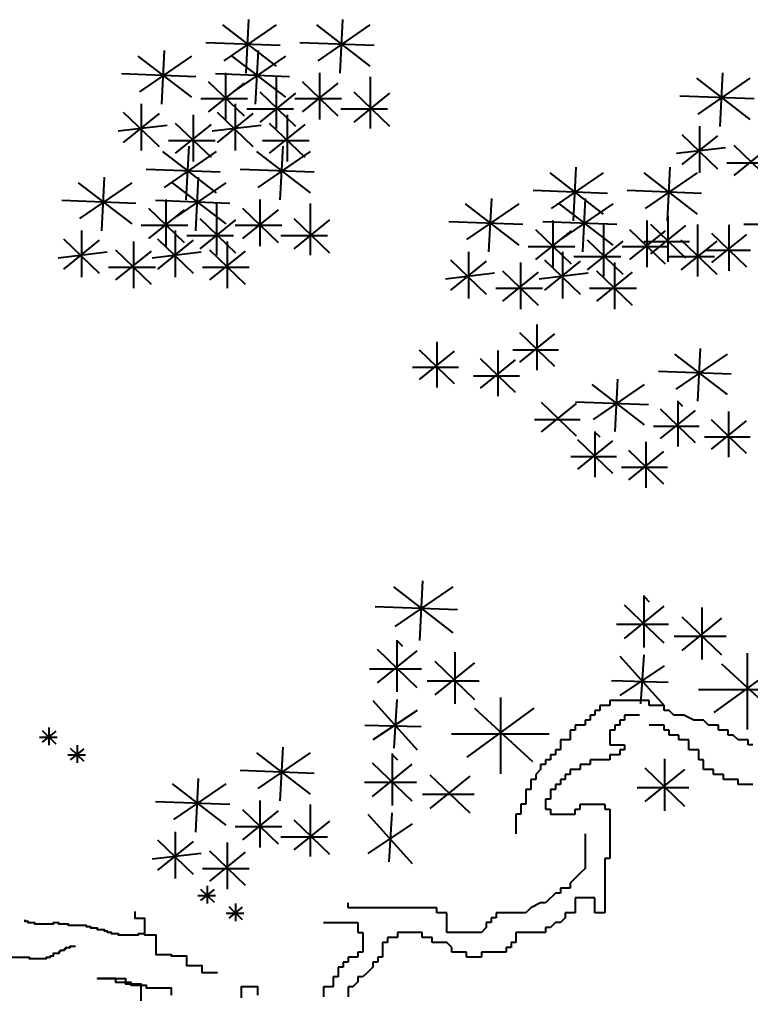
# Model space of a CAD drawing. Header units: inches. Extents: x 131625 to 139700, y 73991 to 80047.
# Drawn here: x 137402.7 to 137675.9, y 77564.4 to 77928.3 of the extents above; entities that cross this region are included whole.
import ezdxf

# ---------------------------------------------------------------- set-up
doc = ezdxf.new("R2010")
doc.units = ezdxf.units.IN
doc.header["$MEASUREMENT"] = 0
doc.layers.get('0').update_dxf_attribs({"color": 2})
doc.layers.add('0-Frame', color=142, linetype='Continuous')
doc.layers.add('cay xanh', color=76, linetype='Continuous')
doc.styles.add('HELVECONDENSE', font='ARIAH__.TTF')

# ---------------------------------------------------------------- blocks, each defined once
blk = doc.blocks.new('A$C0F0F5736')
at = {"layer": 'cay xanh', "color": 90}
for p, q in [((-1856.7, 5194.5), (-1863.8, 5056.1)), ((-1614, 5194.5), (-1621.1, 5056.1)), ((-1924.1, 5180.3), (-1785.7, 5073.9)), ((-1785.7, 5180.3), (-1920.6, 5088.1)), ((-1681.4, 5180.3), (-1543, 5073.9)), ((-1543, 5180.3), (-1677.9, 5088.1)), ((-1775, 5127.1), (-1966.7, 5134.2)), ((-1532.3, 5127.1), (-1724, 5134.2)), ((-2074.8, 5114.2), (-2081.9, 4975.8)), ((-1832.2, 5114.2), (-1839.3, 4975.8)), ((-2142.3, 5100), (-2003.8, 4993.5)), ((-2003.8, 5100), (-2138.7, 5007.7)), ((-1899.6, 5100), (-1761.2, 4993.5)), ((-1761.2, 5100), (-1896.1, 5007.7)), ((-1915.9, 5056.8), (-1915.9, 4936.2)), ((-1673.2, 5056.8), (-1673.2, 4936.2)), ((-632.2, 5056.9), (-639.3, 4918.5)), ((-1993.2, 5046.8), (-2184.9, 5053.9)), ((-1960.6, 5034.1), (-1868.3, 4945.4)), ((-1750.5, 5046.8), (-1942.2, 5053.9)), ((-1785.2, 5046.6), (-1785.2, 4912.6)), ((-1717.9, 5034.1), (-1625.6, 4945.4)), ((-1542.6, 5046.6), (-1542.6, 4912.6)), ((-699.7, 5042.7), (-561.2, 4936.3)), ((-561.2, 5042.7), (-696.1, 4950.4)), ((-1868.3, 5030.5), (-1960.6, 4956)), ((-1827.7, 5007.6), (-1735.4, 4918.9)), ((-1625.6, 5030.5), (-1717.9, 4956)), ((-1585, 5007.6), (-1492.7, 4918.9)), ((-1859.1, 4989.4), (-1979.8, 4989.4)), ((-1735.4, 5004), (-1827.7, 4929.5)), ((-1616.4, 4989.4), (-1737.1, 4989.4)), ((-1492.7, 5004), (-1585, 4929.5)), ((-550.6, 4989.5), (-742.3, 4996.6)), ((-2180.2, 4955.2), (-2087.9, 4866.5)), ((-2134, 4976.5), (-2134, 4855.8)), ((-1937.5, 4955.2), (-1845.2, 4866.5)), ((-1891.3, 4976.5), (-1891.3, 4855.8)), ((-1740.7, 4962.9), (-1861.4, 4962.9)), ((-1498, 4962.9), (-1618.7, 4962.9)), ((-2087.9, 4951.6), (-2180.2, 4877.1)), ((-1999.7, 4948.5), (-1999.7, 4827.9)), ((-1845.2, 4951.6), (-1937.5, 4877.1)), ((-1757.1, 4948.5), (-1757.1, 4827.9)), ((-2067.1, 4920.6), (-2193.6, 4905.7)), ((-2045.9, 4927.2), (-1953.6, 4838.6)), ((-1953.6, 4923.7), (-2045.9, 4849.2)), ((-1824.4, 4920.6), (-1951, 4905.7)), ((-1803.2, 4927.2), (-1710.9, 4838.6)), ((-1710.9, 4923.7), (-1803.2, 4849.2)), ((-691.4, 4919.2), (-691.4, 4798.6)), ((-1942.9, 4881.1), (-2063.6, 4881.1)), ((-1700.3, 4881.1), (-1821, 4881.1)), ((-737.6, 4897.9), (-645.3, 4809.2)), ((-645.3, 4894.3), (-737.6, 4819.8)), ((-2011.2, 4867.4), (-2018.3, 4729)), ((-1768.5, 4867.4), (-1775.6, 4729)), ((-624.5, 4863.4), (-751, 4848.4)), ((-603.3, 4870), (-511, 4781.3)), ((-511, 4866.4), (-603.3, 4791.9)), ((-2078.7, 4853.2), (-1940.2, 4746.7)), ((-1940.2, 4853.2), (-2075.1, 4760.9)), ((-1836, 4853.2), (-1697.5, 4746.7)), ((-1697.5, 4853.2), (-1832.5, 4760.9)), ((-1929.6, 4800), (-2121.3, 4807.1)), ((-1686.9, 4800), (-1878.6, 4807.1)), ((-1011.2, 4812.8), (-1018.3, 4674.5)), ((-768.5, 4812.8), (-775.6, 4674.5)), ((-500.3, 4823.8), (-621, 4823.8)), ((-2229.4, 4787), (-2236.5, 4648.7)), ((-1986.7, 4787), (-1993.8, 4648.7)), ((-1078.6, 4798.7), (-940.2, 4692.2)), ((-940.2, 4798.7), (-1075.1, 4706.4)), ((-835.9, 4798.7), (-697.5, 4692.2)), ((-697.5, 4798.7), (-832.4, 4706.4)), ((-2296.9, 4772.9), (-2158.4, 4666.4)), ((-2158.4, 4772.9), (-2293.3, 4680.6)), ((-2054.2, 4772.9), (-1915.7, 4666.4)), ((-1915.7, 4772.9), (-2050.6, 4680.6)), ((-2070.4, 4729.7), (-2070.4, 4609)), ((-1827.7, 4729.7), (-1827.7, 4609)), ((-1229.3, 4732.5), (-1236.4, 4594.2)), ((-929.5, 4745.4), (-1121.2, 4752.5)), ((-986.7, 4732.5), (-993.8, 4594.2)), ((-686.8, 4745.4), (-878.5, 4752.5)), ((-2147.7, 4719.6), (-2339.5, 4726.7)), ((-2115.1, 4706.9), (-2022.8, 4618.2)), ((-1905.1, 4719.6), (-2096.8, 4726.7)), ((-1939.8, 4719.5), (-1939.8, 4585.5)), ((-1872.4, 4706.9), (-1780.1, 4618.2)), ((-1697.1, 4719.5), (-1697.1, 4585.5)), ((-1296.8, 4718.3), (-1158.3, 4611.9)), ((-1158.3, 4718.3), (-1293.2, 4626.1)), ((-1054.1, 4718.3), (-915.7, 4611.9)), ((-915.7, 4718.3), (-1050.6, 4626.1)), ((-2022.8, 4703.4), (-2115.1, 4628.9)), ((-1982.3, 4680.4), (-1890, 4591.7)), ((-1780.1, 4703.4), (-1872.4, 4628.9)), ((-1739.6, 4680.4), (-1647.3, 4591.7)), ((-773.2, 4686.5), (-773.2, 4568.3)), ((-2013.6, 4662.3), (-2134.3, 4662.3)), ((-1890, 4676.9), (-1982.3, 4602.4)), ((-1770.9, 4662.3), (-1891.6, 4662.3)), ((-1647.3, 4676.9), (-1739.6, 4602.4)), ((-1147.7, 4665.1), (-1339.4, 4672.2)), ((-905, 4665.1), (-1096.7, 4672.2)), ((-1070.4, 4675.1), (-1070.4, 4554.5)), ((-939.7, 4665), (-939.7, 4531)), ((-827.7, 4675.1), (-827.7, 4554.5)), ((-818.4, 4665.6), (-728, 4578.7)), ((-728, 4662.1), (-818.4, 4589.1)), ((-697.1, 4665), (-697.1, 4531)), ((-615.6, 4664), (-615.6, 4545.8)), ((-458.7, 4665.4), (-577, 4665.4)), ((-2288.6, 4649.3), (-2288.6, 4528.7)), ((-2045.9, 4649.3), (-2045.9, 4528.7)), ((-1895.3, 4635.8), (-2016, 4635.8)), ((-1652.6, 4635.8), (-1773.3, 4635.8)), ((-1115.1, 4652.4), (-1022.8, 4563.7)), ((-1022.8, 4648.9), (-1115.1, 4574.4)), ((-872.4, 4652.4), (-780.1, 4563.7)), ((-780.1, 4648.9), (-872.4, 4574.4)), ((-660.9, 4643.1), (-570.4, 4556.2)), ((-570.4, 4639.6), (-660.9, 4566.6)), ((-2334.7, 4628.1), (-2242.4, 4539.4)), ((-2242.4, 4624.5), (-2334.7, 4550)), ((-2154.3, 4621.4), (-2154.3, 4500.8)), ((-2092.1, 4628.1), (-1999.8, 4539.4)), ((-1999.8, 4624.5), (-2092.1, 4550)), ((-1911.6, 4621.4), (-1911.6, 4500.8)), ((-1013.6, 4607.7), (-1134.3, 4607.7)), ((-982.2, 4625.9), (-889.9, 4537.2)), ((-889.9, 4622.4), (-982.2, 4547.9)), ((-770.9, 4607.7), (-891.6, 4607.7)), ((-717.5, 4620.4), (-835.8, 4620.4)), ((-739.5, 4625.9), (-647.2, 4537.2)), ((-647.2, 4622.4), (-739.5, 4547.9)), ((-2221.6, 4593.5), (-2348.2, 4578.5)), ((-2200.4, 4600.1), (-2108.1, 4511.4)), ((-2108.1, 4596.6), (-2200.4, 4522.1)), ((-1979, 4593.5), (-2105.5, 4578.5)), ((-1957.8, 4600.1), (-1865.5, 4511.4)), ((-1865.5, 4596.6), (-1957.8, 4522.1)), ((-1288.5, 4594.8), (-1288.5, 4474.2)), ((-1045.8, 4594.8), (-1045.8, 4474.2)), ((-895.2, 4581.2), (-1015.9, 4581.2)), ((-652.5, 4581.2), (-773.2, 4581.2)), ((-560, 4597.9), (-678.3, 4597.9)), ((-2097.5, 4554), (-2218.2, 4554)), ((-1854.8, 4554), (-1975.5, 4554)), ((-1334.7, 4573.5), (-1242.4, 4484.8)), ((-1242.4, 4570), (-1334.7, 4495.5)), ((-1154.2, 4566.9), (-1154.2, 4446.3)), ((-1092, 4573.5), (-999.7, 4484.8)), ((-999.7, 4570), (-1092, 4495.5)), ((-911.5, 4566.9), (-911.5, 4446.3)), ((-1221.6, 4539), (-1348.1, 4524)), ((-1200.4, 4545.6), (-1108.1, 4456.9)), ((-1108.1, 4542.1), (-1200.4, 4467.5)), ((-978.9, 4539), (-1105.5, 4524)), ((-957.7, 4545.6), (-865.4, 4456.9)), ((-865.4, 4542.1), (-957.7, 4467.5)), ((-1097.4, 4499.5), (-1218.1, 4499.5)), ((-854.7, 4499.5), (-975.5, 4499.5)), ((-1111.5, 4407.1), (-1111.5, 4288.9)), ((-1156.7, 4386.2), (-1066.3, 4299.3)), ((-1066.3, 4382.8), (-1156.7, 4309.8)), ((-1370.3, 4362.1), (-1370.3, 4243.9)), ((-1415.5, 4341.3), (-1325.1, 4254.3)), ((-1325.1, 4337.8), (-1415.5, 4264.8)), ((-1212.8, 4339.6), (-1212.8, 4221.4)), ((-1055.8, 4341), (-1174.1, 4341)), ((-756.1, 4330.6), (-620.4, 4226.3)), ((-620.4, 4330.6), (-752.6, 4240.2)), ((-690, 4344.5), (-696.9, 4208.9)), ((-1258, 4318.8), (-1167.5, 4231.8)), ((-1167.5, 4315.3), (-1258, 4242.3)), ((-1314.6, 4296.1), (-1432.9, 4296.1)), ((-609.9, 4278.5), (-797.8, 4285.4)), ((-1157.1, 4273.6), (-1275.4, 4273.6)), ((-969.9, 4251.9), (-834.2, 4147.6)), ((-834.2, 4251.9), (-966.4, 4161.5)), ((-903.8, 4265.8), (-910.7, 4130.2)), ((-1100.5, 4206.3), (-1010, 4119.4)), ((-1010, 4202.8), (-1100.5, 4129.8)), ((-823.8, 4199.7), (-1011.6, 4206.7)), ((-748, 4209.6), (-748, 4091.4)), ((-747, 4206.9), (-735.7, 4195.7)), ((-793.2, 4188.7), (-702.7, 4101.8)), ((-702.7, 4185.2), (-793.2, 4112.2)), ((-616.4, 4182.2), (-616.4, 4064)), ((-999.6, 4161.1), (-1117.8, 4161.1)), ((-661.6, 4161.3), (-571.1, 4074.4)), ((-571.1, 4157.9), (-661.6, 4084.8)), ((-961.8, 4130.9), (-961.8, 4012.6)), ((-960.8, 4128.2), (-949.5, 4117)), ((-692.3, 4143.5), (-810.6, 4143.5)), ((-1007, 4110), (-916.5, 4023.1)), ((-916.5, 4106.5), (-1007, 4033.5)), ((-830.2, 4103.5), (-830.2, 3985.3)), ((-560.7, 4116.1), (-679, 4116.1)), ((-875.4, 4082.6), (-784.9, 3995.7)), ((-784.9, 4079.1), (-875.4, 4006.1)), ((-906.1, 4064.8), (-1024.4, 4064.8)), ((-774.5, 4037.4), (-892.8, 4037.4)), ((-1482.3, 3729.2), (-1328.5, 3610.9)), ((-1328.5, 3729.2), (-1478.4, 3626.7)), ((-1407.4, 3744.9), (-1415.3, 3591.2)), ((-835.2, 3706.7), (-835.2, 3572.7)), ((-834.1, 3703.7), (-821.4, 3690.9)), ((-1316.7, 3670.1), (-1529.7, 3677.9)), ((-886.5, 3683), (-784, 3584.5)), ((-784, 3679.1), (-886.5, 3596.3)), ((-686, 3675.7), (-686, 3541.6)), ((-737.3, 3652), (-634.8, 3553.5)), ((-634.8, 3648.1), (-737.3, 3565.3)), ((-772.1, 3631.8), (-906.3, 3631.8)), ((-622.9, 3600.8), (-757, 3600.8)), ((-1473.2, 3592), (-1473.2, 3457.9)), ((-1472.1, 3588.9), (-1459.3, 3576.2)), ((-1524.4, 3568.3), (-1421.9, 3469.8)), ((-1421.9, 3564.4), (-1524.4, 3481.6)), ((-1323.9, 3560.9), (-1323.9, 3426.9)), ((-897.9, 3550.7), (-783.1, 3423.2)), ((-835.9, 3553.5), (-843.8, 3427.3)), ((-568.2, 3558.4), (-568.2, 3361.3)), ((-1375.2, 3537.3), (-1272.7, 3438.7)), ((-1272.7, 3533.3), (-1375.2, 3450.5)), ((-783.1, 3525.2), (-897.9, 3448.7)), ((-481.4, 3530.8), (-655, 3404.6)), ((-635.2, 3530.8), (-485.3, 3392.8)), ((-1410.1, 3517.1), (-1544.2, 3517.1)), ((-1260.8, 3486), (-1395, 3486)), ((-772.8, 3482.5), (-918.8, 3486.4)), ((-442, 3463.8), (-694.4, 3463.8)), ((-1535.8, 3435.9), (-1421, 3308.4)), ((-1473.8, 3438.7), (-1481.7, 3312.6)), ((-1206.1, 3443.6), (-1206.1, 3246.5)), ((-1421, 3410.4), (-1535.8, 3333.9)), ((-1119.3, 3416), (-1292.9, 3289.9)), ((-1273.2, 3416), (-1123.3, 3278.1)), ((-1410.7, 3367.8), (-1556.7, 3371.7)), ((-2389.9, 3358), (-2354.9, 3324.4)), ((-2354.9, 3356.6), (-2389.9, 3328.4)), ((-2372.4, 3366), (-2372.4, 3320.3)), ((-1079.9, 3349), (-1332.3, 3349)), ((-2350.9, 3340.5), (-2396.6, 3340.5)), ((-2299.7, 3320.6), (-2299.7, 3274.9)), ((-2317.2, 3312.5), (-2282.2, 3278.9)), ((-2282.2, 3311.2), (-2317.2, 3283)), ((-1836, 3300.8), (-1697.5, 3194.4)), ((-1697.5, 3300.8), (-1832.5, 3208.5)), ((-1768.5, 3315), (-1775.6, 3176.6)), ((-1485.9, 3298.7), (-1485.9, 3164.7)), ((-1484.8, 3295.7), (-1472.1, 3282.9)), ((-2278.1, 3295.1), (-2323.9, 3295.1)), ((-1537.2, 3275.1), (-1434.6, 3176.5)), ((-1434.6, 3271.1), (-1537.2, 3188.3)), ((-782, 3285.4), (-782, 3151.4)), ((-1686.9, 3247.6), (-1878.6, 3254.7)), ((-833.3, 3261.8), (-730.7, 3163.2)), ((-730.7, 3257.8), (-833.3, 3175)), ((-2054.2, 3220.5), (-1915.7, 3114)), ((-1915.7, 3220.5), (-2050.6, 3128.2)), ((-1986.7, 3234.7), (-1993.8, 3096.3)), ((-1422.8, 3223.8), (-1556.9, 3223.8)), ((-1388, 3244), (-1285.4, 3145.5)), ((-1285.4, 3240.1), (-1388, 3157.3)), ((-718.9, 3210.5), (-853, 3210.5)), ((-1905.1, 3167.2), (-2096.8, 3174.3)), ((-1827.7, 3177.3), (-1827.7, 3056.7)), ((-1273.6, 3192.8), (-1407.7, 3192.8)), ((-1872.4, 3154.5), (-1780.1, 3065.9)), ((-1780.1, 3151), (-1872.4, 3076.5)), ((-1697.1, 3167.1), (-1697.1, 3033.1)), ((-1486.6, 3145.5), (-1494.5, 3019.3)), ((-1739.6, 3128.1), (-1647.3, 3039.4)), ((-1647.3, 3124.5), (-1739.6, 3050)), ((-1548.6, 3142.7), (-1433.8, 3015.2)), ((-2045.9, 3097), (-2045.9, 2976.3)), ((-1770.9, 3109.9), (-1891.6, 3109.9)), ((-1433.8, 3117.2), (-1548.6, 3040.7)), ((-2092.1, 3075.7), (-1999.8, 2987)), ((-1999.8, 3072.1), (-2092.1, 2997.6)), ((-1911.6, 3069), (-1911.6, 2948.4)), ((-1652.6, 3083.4), (-1773.3, 3083.4)), ((-1957.8, 3047.7), (-1865.5, 2959)), ((-1865.5, 3044.2), (-1957.8, 2969.7)), ((-1979, 3041.1), (-2105.5, 3026.1)), ((-1854.8, 3001.6), (-1975.5, 3001.6)), ((-1980.8, 2949.1), (-1945.8, 2915.5)), ((-1945.8, 2947.7), (-1980.8, 2919.5)), ((-1963.3, 2957.1), (-1963.3, 2911.4)), ((-1941.8, 2931.6), (-1987.5, 2931.6)), ((-1908, 2903.6), (-1873.1, 2870)), ((-1873.1, 2902.3), (-1908, 2874.1)), ((-1890.6, 2911.7), (-1890.6, 2866)), ((-1869, 2886.2), (-1914.8, 2886.2))]:
    blk.add_line(p, q, dxfattribs=at)
at = {"layer": 'cay xanh', "color": 8}
for p, q in [((-949, 3423.2), (-949, 3410.4)), ((-923.4, 3423.2), (-949, 3423.2)), ((-923.4, 3435.9), (-923.4, 3423.2)), ((-821.4, 3435.9), (-923.4, 3435.9)), ((-821.4, 3423.2), (-821.4, 3435.9)), ((-783.1, 3423.2), (-821.4, 3423.2)), ((-783.1, 3410.4), (-783.1, 3423.2)), ((-961.7, 3397.7), (-974.5, 3397.7)), ((-974.5, 3397.7), (-974.5, 3384.9)), ((-949, 3410.4), (-961.7, 3410.4)), ((-961.7, 3410.4), (-961.7, 3397.7)), ((-846.9, 3397.7), (-885.2, 3397.7)), ((-885.2, 3397.7), (-885.2, 3384.9)), ((-770.3, 3410.4), (-783.1, 3410.4)), ((-757.6, 3397.7), (-770.3, 3410.4)), ((-732.1, 3397.7), (-757.6, 3397.7)), ((-706.6, 3384.9), (-732.1, 3397.7)), ((-1012.8, 3372.2), (-1012.8, 3359.4)), ((-987.2, 3372.2), (-1012.8, 3372.2)), ((-974.5, 3384.9), (-987.2, 3384.9)), ((-987.2, 3384.9), (-987.2, 3372.2)), ((-910.7, 3372.2), (-910.7, 3359.4)), ((-897.9, 3372.2), (-910.7, 3372.2)), ((-885.2, 3384.9), (-897.9, 3384.9)), ((-897.9, 3384.9), (-897.9, 3372.2)), ((-783.1, 3372.2), (-821.4, 3372.2)), ((-783.1, 3359.4), (-783.1, 3372.2)), ((-681, 3384.9), (-706.6, 3384.9)), ((-668.3, 3372.2), (-681, 3384.9)), ((-642.8, 3372.2), (-668.3, 3372.2)), ((-642.8, 3359.4), (-642.8, 3372.2)), ((-1025.5, 3359.4), (-1025.5, 3333.9)), ((-1012.8, 3359.4), (-1025.5, 3359.4)), ((-923.4, 3359.4), (-923.4, 3321.2)), ((-910.7, 3359.4), (-923.4, 3359.4)), ((-770.3, 3359.4), (-783.1, 3359.4)), ((-770.3, 3346.7), (-770.3, 3359.4)), ((-744.8, 3346.7), (-770.3, 3346.7)), ((-744.8, 3333.9), (-744.8, 3346.7)), ((-617.2, 3359.4), (-642.8, 3359.4)), ((-617.2, 3346.7), (-617.2, 3359.4)), ((-604.5, 3346.7), (-617.2, 3346.7)), ((-591.7, 3333.9), (-604.5, 3346.7)), ((-1051, 3333.9), (-1051, 3308.4)), ((-1025.5, 3333.9), (-1051, 3333.9)), ((-923.4, 3321.2), (-885.2, 3321.2)), ((-885.2, 3321.2), (-885.2, 3308.4)), ((-719.3, 3333.9), (-744.8, 3333.9)), ((-719.3, 3308.4), (-719.3, 3333.9)), ((-566.2, 3333.9), (-591.7, 3333.9)), ((-566.2, 3321.2), (-566.2, 3333.9)), ((-553.5, 3321.2), (-566.2, 3321.2)), ((-1063.8, 3295.7), (-1076.5, 3295.7)), ((-1076.5, 3295.7), (-1076.5, 3282.9)), ((-1051, 3308.4), (-1063.8, 3308.4)), ((-1063.8, 3308.4), (-1063.8, 3295.7)), ((-897.9, 3295.7), (-923.4, 3295.7)), ((-923.4, 3295.7), (-923.4, 3282.9)), ((-885.2, 3308.4), (-897.9, 3308.4)), ((-897.9, 3308.4), (-897.9, 3295.7)), ((-693.8, 3308.4), (-719.3, 3308.4)), ((-693.8, 3282.9), (-693.8, 3308.4)), ((-1089.3, 3270.2), (-1102.1, 3270.2)), ((-1102.1, 3270.2), (-1102.1, 3257.4)), ((-1089.3, 3282.9), (-1089.3, 3270.2)), ((-1076.5, 3282.9), (-1089.3, 3282.9)), ((-974.5, 3270.2), (-1000, 3270.2)), ((-1000, 3270.2), (-1000, 3257.4)), ((-923.4, 3282.9), (-974.5, 3282.9)), ((-974.5, 3282.9), (-974.5, 3270.2)), ((-681, 3282.9), (-693.8, 3282.9)), ((-681, 3257.4), (-681, 3282.9)), ((-1102.1, 3257.4), (-1114.8, 3244.7)), ((-1000, 3257.4), (-1025.5, 3257.4)), ((-1025.5, 3257.4), (-1025.5, 3244.7)), ((-655.5, 3257.4), (-681, 3257.4)), ((-655.5, 3244.7), (-655.5, 3257.4)), ((-1127.6, 3231.9), (-1127.6, 3206.4)), ((-1114.8, 3231.9), (-1127.6, 3231.9)), ((-1114.8, 3244.7), (-1114.8, 3231.9)), ((-1038.3, 3231.9), (-1051, 3231.9)), ((-1051, 3231.9), (-1051, 3219.2)), ((-1038.3, 3244.7), (-1038.3, 3231.9)), ((-1025.5, 3244.7), (-1038.3, 3244.7)), ((-630, 3244.7), (-655.5, 3244.7)), ((-630, 3231.9), (-630, 3244.7)), ((-591.7, 3231.9), (-630, 3231.9)), ((-591.7, 3219.2), (-591.7, 3231.9)), ((-1127.6, 3206.4), (-1140.3, 3206.4)), ((-1140.3, 3206.4), (-1140.3, 3168.2)), ((-1063.8, 3206.4), (-1076.5, 3206.4)), ((-1076.5, 3206.4), (-1076.5, 3180.9)), ((-1051, 3219.2), (-1063.8, 3219.2)), ((-1063.8, 3219.2), (-1063.8, 3206.4)), ((-553.5, 3219.2), (-591.7, 3219.2)), ((-1076.5, 3180.9), (-1089.3, 3180.9)), ((-1089.3, 3180.9), (-1089.3, 3155.4)), ((-1140.3, 3168.2), (-1153.1, 3168.2)), ((-1153.1, 3168.2), (-1153.1, 3142.7)), ((-1089.3, 3155.4), (-1076.5, 3155.4)), ((-1076.5, 3155.4), (-1076.5, 3142.7)), ((-1012.8, 3155.4), (-1000, 3155.4)), ((-1012.8, 3142.7), (-1012.8, 3155.4)), ((-1000, 3155.4), (-1000, 3168.2)), ((-1000, 3168.2), (-936.2, 3168.2)), ((-936.2, 3168.2), (-936.2, 3155.4)), ((-936.2, 3155.4), (-923.4, 3155.4)), ((-923.4, 3155.4), (-923.4, 3027.9)), ((-1165.9, 3142.7), (-1165.9, 3091.7)), ((-1153.1, 3142.7), (-1165.9, 3142.7)), ((-1076.5, 3142.7), (-1012.8, 3142.7)), ((-987.2, 3091.7), (-987.2, 3002.4)), ((-936.2, 3027.9), (-936.2, 2887.7)), ((-923.4, 3027.9), (-936.2, 3027.9)), ((-987.2, 3002.4), (-1000, 2989.7)), ((-1000, 2989.7), (-1025.5, 2964.2)), ((-1051, 2951.4), (-1051, 2938.7)), ((-1025.5, 2951.4), (-1051, 2951.4)), ((-1025.5, 2964.2), (-1025.5, 2951.4)), ((-1063.8, 2938.7), (-1089.3, 2913.2)), ((-1051, 2938.7), (-1063.8, 2938.7)), ((-961.7, 2925.9), (-1012.8, 2925.9)), ((-1012.8, 2925.9), (-1012.8, 2887.7)), ((-961.7, 2887.7), (-961.7, 2925.9)), ((-1599.6, 2900.4), (-1599.6, 2913.2)), ((-1370, 2900.4), (-1599.6, 2900.4)), ((-1370, 2887.7), (-1370, 2900.4)), ((-1127.6, 2900.4), (-1140.3, 2887.7)), ((-1102.1, 2913.2), (-1127.6, 2900.4)), ((-1089.3, 2913.2), (-1102.1, 2913.2)), ((-1344.5, 2887.7), (-1370, 2887.7)), ((-1344.5, 2836.7), (-1344.5, 2887.7)), ((-1229.6, 2874.9), (-1229.6, 2862.2)), ((-1216.9, 2874.9), (-1229.6, 2874.9)), ((-1140.3, 2887.7), (-1216.9, 2887.7)), ((-1216.9, 2887.7), (-1216.9, 2874.9)), ((-1038.3, 2874.9), (-1051, 2862.2)), ((-1038.3, 2887.7), (-1038.3, 2874.9)), ((-1012.8, 2887.7), (-1038.3, 2887.7)), ((-936.2, 2887.7), (-961.7, 2887.7)), ((-1663.4, 2862.2), (-1574.1, 2862.2)), ((-1574.1, 2862.2), (-1574.1, 2836.7)), ((-1242.4, 2849.4), (-1255.2, 2836.7)), ((-1229.6, 2862.2), (-1242.4, 2862.2)), ((-1242.4, 2862.2), (-1242.4, 2849.4)), ((-1089.3, 2849.4), (-1089.3, 2836.7)), ((-1076.5, 2849.4), (-1089.3, 2849.4)), ((-1063.8, 2862.2), (-1076.5, 2849.4)), ((-1051, 2862.2), (-1063.8, 2862.2)), ((-1574.1, 2836.7), (-1561.4, 2836.7)), ((-1561.4, 2836.7), (-1561.4, 2785.7)), ((-1472.1, 2823.9), (-1497.6, 2823.9)), ((-1497.6, 2823.9), (-1497.6, 2811.2)), ((-1408.3, 2836.7), (-1472.1, 2836.7)), ((-1472.1, 2836.7), (-1472.1, 2823.9)), ((-1408.3, 2823.9), (-1408.3, 2836.7)), ((-1382.7, 2823.9), (-1408.3, 2823.9)), ((-1382.7, 2811.2), (-1382.7, 2823.9)), ((-1255.2, 2836.7), (-1344.5, 2836.7)), ((-1165.9, 2836.7), (-1165.9, 2811.2)), ((-1089.3, 2836.7), (-1165.9, 2836.7)), ((-1510.3, 2811.2), (-1510.3, 2773)), ((-1497.6, 2811.2), (-1510.3, 2811.2)), ((-1344.5, 2811.2), (-1382.7, 2811.2)), ((-1331.7, 2798.4), (-1344.5, 2811.2)), ((-1331.7, 2785.7), (-1331.7, 2798.4)), ((-1191.4, 2798.4), (-1191.4, 2785.7)), ((-1178.6, 2798.4), (-1191.4, 2798.4)), ((-1165.9, 2811.2), (-1178.6, 2811.2)), ((-1178.6, 2811.2), (-1178.6, 2798.4)), ((-1574.1, 2773), (-1599.6, 2773)), ((-1599.6, 2773), (-1599.6, 2760.2)), ((-1561.4, 2785.7), (-1574.1, 2785.7)), ((-1574.1, 2785.7), (-1574.1, 2773)), ((-1510.3, 2773), (-1523.1, 2773)), ((-1523.1, 2773), (-1523.1, 2760.2)), ((-1293.4, 2785.7), (-1331.7, 2785.7)), ((-1293.4, 2773), (-1293.4, 2785.7)), ((-1255.2, 2773), (-1293.4, 2773)), ((-1255.2, 2785.7), (-1255.2, 2773)), ((-1191.4, 2785.7), (-1255.2, 2785.7)), ((-1612.4, 2747.5), (-1625.2, 2747.5)), ((-1625.2, 2747.5), (-1625.2, 2722)), ((-1599.6, 2760.2), (-1612.4, 2760.2)), ((-1612.4, 2760.2), (-1612.4, 2747.5)), ((-1535.8, 2747.5), (-1548.6, 2734.7)), ((-1523.1, 2760.2), (-1535.8, 2760.2)), ((-1535.8, 2760.2), (-1535.8, 2747.5)), ((-1625.2, 2722), (-1637.9, 2722)), ((-1637.9, 2722), (-1637.9, 2696.5)), ((-1561.4, 2722), (-1574.1, 2722)), ((-1574.1, 2722), (-1574.1, 2709.2)), ((-1548.6, 2734.7), (-1561.4, 2722)), ((-1637.9, 2696.5), (-1663.4, 2696.5)), ((-1663.4, 2696.5), (-1663.4, 2671)), ((-1599.6, 2696.5), (-1599.6, 2671)), ((-1586.9, 2696.5), (-1599.6, 2696.5)), ((-1574.1, 2709.2), (-1586.9, 2696.5))]:
    blk.add_line(p, q, dxfattribs=at)
for points in [[(-2127.8, 2833.2), (-2142.2, 2833.2), (-2142.2, 2829.6), (-2192.6, 2829.6), (-2192.6, 2833.2), (-2210.6, 2833.2), (-2210.6, 2836.8), (-2221.4, 2836.8), (-2221.4, 2840.4), (-2228.6, 2840.4), (-2228.6, 2844), (-2246.5, 2844), (-2246.5, 2847.6), (-2264.5, 2847.6), (-2264.5, 2851.2), (-2275.3, 2851.2), (-2275.3, 2854.8), (-2322.1, 2854.8), (-2322.1, 2858.4), (-2347.2, 2858.4), (-2347.2, 2862), (-2361.6, 2862), (-2361.6, 2858.4), (-2408.4, 2858.4), (-2408.4, 2862), (-2426.4, 2862), (-2426.4, 2865.6), (-2433.6, 2865.6), (-2433.6, 2869.2)], [(-1937.2, 2732.6), (-1976.8, 2732.6), (-1976.8, 2750.6), (-2016.4, 2750.6), (-2016.4, 2775.7), (-2055.9, 2775.7), (-2055.9, 2779.3), (-2095.5, 2779.3), (-2095.5, 2829.6), (-2124.3, 2829.6), (-2124.3, 2872.8), (-2149.4, 2872.8), (-2149.4, 2890.7)], [(-2304.1, 2800.9), (-2318.5, 2800.9), (-2318.5, 2797.3), (-2329.3, 2797.3), (-2329.3, 2793.7), (-2332.9, 2793.7), (-2332.9, 2790.1), (-2343.6, 2790.1), (-2343.6, 2786.5), (-2347.2, 2786.5), (-2347.2, 2782.9), (-2361.6, 2782.9), (-2361.6, 2775.7), (-2368.8, 2775.7), (-2368.8, 2772.1), (-2379.6, 2772.1), (-2379.6, 2768.5), (-2422.8, 2768.5), (-2422.8, 2772.1), (-2501.9, 2772.1)], [(-1832.9, 2675.1), (-1832.9, 2696.6), (-1876.1, 2696.6), (-1876.1, 2667.9)], [(-2055.9, 2675.1), (-2055.9, 2693), (-2120.7, 2693), (-2120.7, 2700.2), (-2160.2, 2700.2), (-2160.2, 2707.4), (-2199.8, 2707.4), (-2199.8, 2718.2), (-2246.5, 2718.2), (-2174.6, 2718.2), (-2174.6, 2703.8), (-2135, 2703.8), (-2135, 2635.5)]]:
    blk.add_lwpolyline(points, dxfattribs=at)
blk = doc.blocks.new('tre1')
at = {"layer": 'cay xanh', "linetype": 'ByBlock', "xscale": 0.559999999939464, "yscale": 0.5599999999976717, "zscale": 0.5599999999999999}
blk.add_blockref('A$C0F0F5736', (-77.1, -2849.5), dxfattribs=at)

msp = doc.modelspace()

# ---------------------------------------------------------------- block references
at = {"xscale": 0.2583077299641445, "yscale": 0.2583077299786964, "zscale": 0.00861025766604688}
msp.add_blockref('tre1', (137776.79, 77912.92), dxfattribs=at)

# ---------------------------------------------------------------- texts
at = {"layer": '0-Frame', "color": 134, "style": 'HELVECONDENSE'}
msp.add_text('tonythanh.com', height=840, dxfattribs=at).set_placement((131929.48, 76743.09))

doc.saveas('drawing.dxf')
